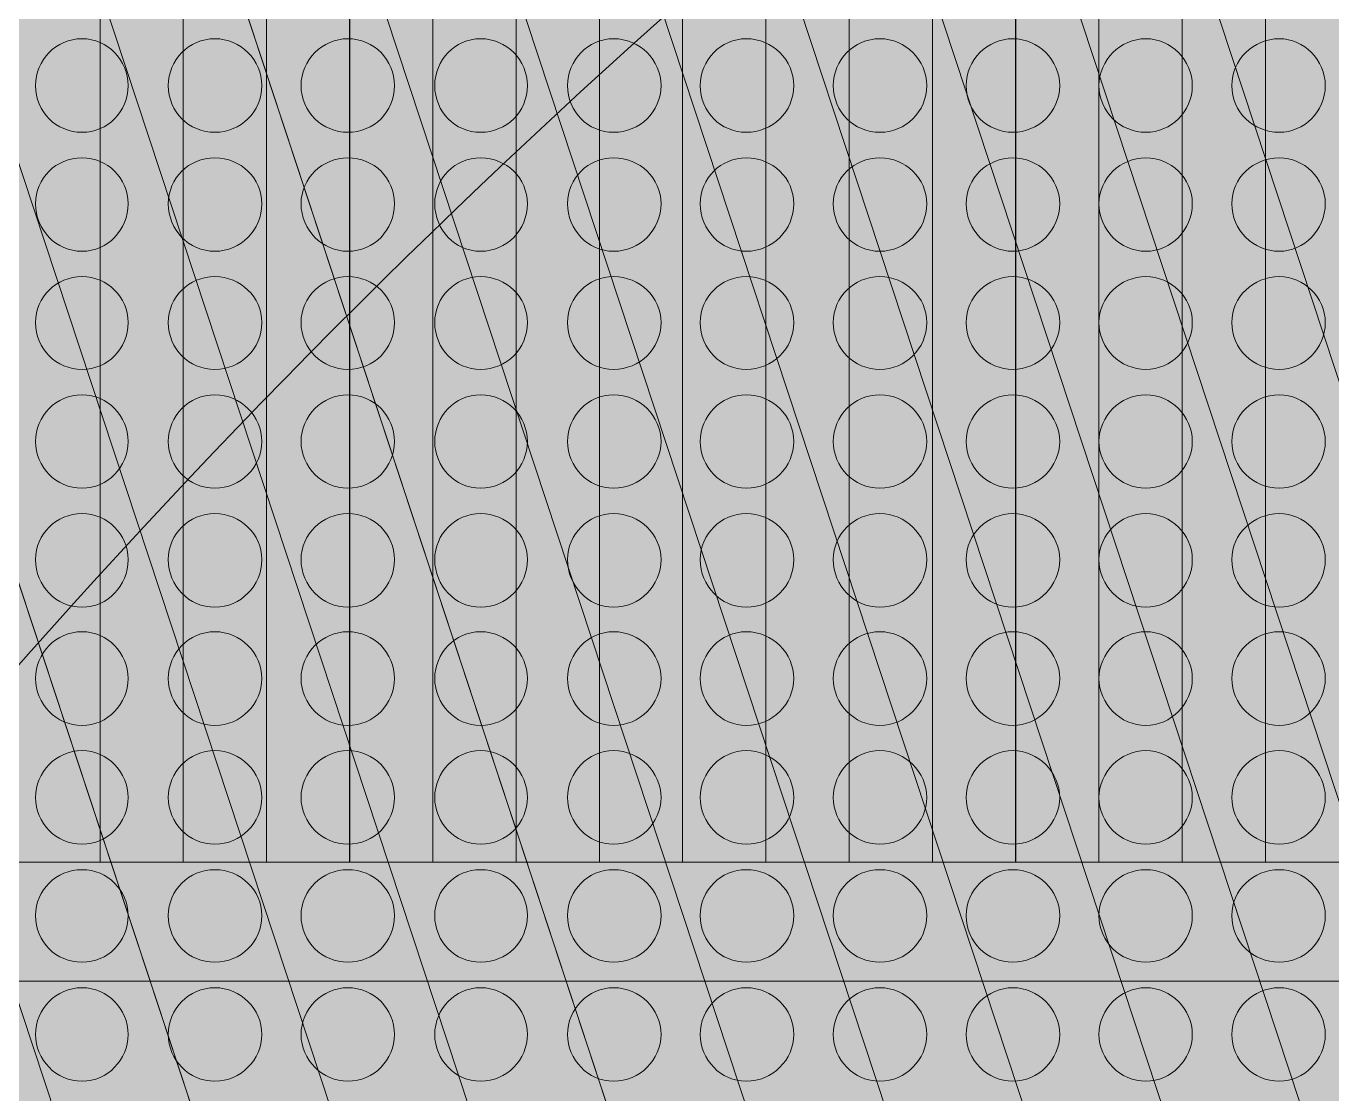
# Model space of a CAD drawing. Header units: inches. Extents: x 243 to 900, y -519 to -86.
# Drawn here: x 592.85 to 617.15, y -314.69 to -294.82 of the extents above; entities that cross this region are included whole.
import ezdxf

# ---------------------------------------------------------------- set-up
doc = ezdxf.new("R2010")
doc.units = ezdxf.units.IN
doc.header["$MEASUREMENT"] = 0
doc.layers.add('Layer 1', color=7, linetype='Continuous')

# ---------------------------------------------------------------- blocks, each defined once
blk = doc.blocks.new('block 3')
at = {"layer": 'Layer 1', "lineweight": 0}
blk.add_open_spline([(898.138, -484.267), (898.138, -494.991), (889.368, -503.763), (878.645, -503.763), (878.645, -503.763), (266.12, -503.763), (266.12, -503.763), (255.397, -503.763), (246.624, -494.991), (246.624, -484.267), (246.624, -484.267), (246.624, -108.507), (246.624, -108.507), (246.624, -97.783), (255.397, -89.011), (266.12, -89.011), (266.12, -89.011), (878.645, -89.011), (878.645, -89.011), (889.368, -89.011), (898.138, -97.783), (898.138, -108.507), (898.138, -108.507), (898.138, -484.267), (898.138, -484.267)], degree=3, knots=[0, 0, 0, 0, 1, 1, 1, 2, 2, 2, 3, 3, 3, 4, 4, 4, 5, 5, 5, 6, 6, 6, 7, 7, 7, 8, 8, 8, 8], dxfattribs=at)
blk = doc.blocks.new('block 2')
at = {"layer": 'Layer 1'}
blk.add_blockref('block 3', (0, 0), dxfattribs=at)
blk = doc.blocks.new('block 220')
at = {"layer": 'Layer 1', "lineweight": 0}
for points in [[(594.753, -295.926), (594.753, -296.412), (594.37, -296.794), (593.897, -296.794), (593.41, -296.794), (593.03, -296.412), (593.03, -295.926), (593.03, -295.452), (593.41, -295.054), (593.897, -295.054), (594.37, -295.054), (594.753, -295.452), (594.753, -295.926)], [(597.241, -295.926), (597.241, -296.412), (596.844, -296.794), (596.369, -296.794), (595.88, -296.794), (595.501, -296.412), (595.501, -295.926), (595.501, -295.452), (595.88, -295.054), (596.369, -295.054), (596.844, -295.054), (597.241, -295.452), (597.241, -295.926)], [(599.71, -295.926), (599.71, -296.412), (599.33, -296.794), (598.841, -296.794), (598.367, -296.794), (597.971, -296.412), (597.971, -295.926), (597.971, -295.452), (598.367, -295.054), (598.841, -295.054), (599.33, -295.054), (599.71, -295.452), (599.71, -295.926)], [(602.182, -295.926), (602.182, -296.412), (601.799, -296.794), (601.31, -296.794), (600.839, -296.794), (600.459, -296.412), (600.459, -295.926), (600.459, -295.452), (600.839, -295.054), (601.31, -295.054), (601.799, -295.054), (602.182, -295.452), (602.182, -295.926)], [(604.67, -295.926), (604.67, -296.412), (604.274, -296.794), (603.785, -296.794), (603.314, -296.794), (602.931, -296.412), (602.931, -295.926), (602.931, -295.452), (603.314, -295.054), (603.785, -295.054), (604.274, -295.054), (604.67, -295.452), (604.67, -295.926)], [(607.14, -295.926), (607.14, -296.412), (606.746, -296.794), (606.257, -296.794), (605.781, -296.794), (605.4, -296.412), (605.4, -295.926), (605.4, -295.452), (605.781, -295.054), (606.257, -295.054), (606.746, -295.054), (607.14, -295.452), (607.14, -295.926)], [(609.614, -295.926), (609.614, -296.412), (609.218, -296.794), (608.744, -296.794), (608.258, -296.794), (607.875, -296.412), (607.875, -295.926), (607.875, -295.452), (608.258, -295.054), (608.744, -295.054), (609.218, -295.054), (609.614, -295.452), (609.614, -295.926)], [(612.089, -295.926), (612.089, -296.412), (611.69, -296.794), (611.214, -296.794), (610.743, -296.794), (610.347, -296.412), (610.347, -295.926), (610.347, -295.452), (610.743, -295.054), (611.214, -295.054), (611.69, -295.054), (612.089, -295.452), (612.089, -295.926)], [(614.556, -295.926), (614.556, -296.412), (614.159, -296.794), (613.691, -296.794), (613.215, -296.794), (612.819, -296.412), (612.819, -295.926), (612.819, -295.452), (613.215, -295.054), (613.691, -295.054), (614.159, -295.054), (614.556, -295.452), (614.556, -295.926)], [(617.03, -295.926), (617.03, -296.412), (616.634, -296.794), (616.176, -296.794), (615.687, -296.794), (615.291, -296.412), (615.291, -295.926), (615.291, -295.452), (615.687, -295.054), (616.176, -295.054), (616.634, -295.054), (617.03, -295.452), (617.03, -295.926)]]:
    blk.add_open_spline(points, degree=3, knots=[0, 0, 0, 0, 1, 1, 1, 2, 2, 2, 3, 3, 3, 4, 4, 4, 4], dxfattribs=at)
blk = doc.blocks.new('block 221')
at = {"layer": 'Layer 1', "lineweight": 0}
for points in [[(594.753, -298.123), (594.753, -298.612), (594.37, -299.008), (593.897, -299.008), (593.41, -299.008), (593.03, -298.612), (593.03, -298.123), (593.03, -297.649), (593.41, -297.27), (593.897, -297.27), (594.37, -297.27), (594.753, -297.649), (594.753, -298.123)], [(597.241, -298.123), (597.241, -298.612), (596.844, -299.008), (596.369, -299.008), (595.88, -299.008), (595.501, -298.612), (595.501, -298.123), (595.501, -297.649), (595.88, -297.27), (596.369, -297.27), (596.844, -297.27), (597.241, -297.649), (597.241, -298.123)], [(599.71, -298.123), (599.71, -298.612), (599.33, -299.008), (598.841, -299.008), (598.367, -299.008), (597.971, -298.612), (597.971, -298.123), (597.971, -297.649), (598.367, -297.27), (598.841, -297.27), (599.33, -297.27), (599.71, -297.649), (599.71, -298.123)], [(602.182, -298.123), (602.182, -298.612), (601.799, -299.008), (601.31, -299.008), (600.839, -299.008), (600.459, -298.612), (600.459, -298.123), (600.459, -297.649), (600.839, -297.27), (601.31, -297.27), (601.799, -297.27), (602.182, -297.649), (602.182, -298.123)], [(604.67, -298.123), (604.67, -298.612), (604.274, -299.008), (603.785, -299.008), (603.314, -299.008), (602.931, -298.612), (602.931, -298.123), (602.931, -297.649), (603.314, -297.27), (603.785, -297.27), (604.274, -297.27), (604.67, -297.649), (604.67, -298.123)], [(607.14, -298.123), (607.14, -298.612), (606.746, -299.008), (606.257, -299.008), (605.781, -299.008), (605.4, -298.612), (605.4, -298.123), (605.4, -297.649), (605.781, -297.27), (606.257, -297.27), (606.746, -297.27), (607.14, -297.649), (607.14, -298.123)], [(609.614, -298.123), (609.614, -298.612), (609.218, -299.008), (608.744, -299.008), (608.258, -299.008), (607.875, -298.612), (607.875, -298.123), (607.875, -297.649), (608.258, -297.27), (608.744, -297.27), (609.218, -297.27), (609.614, -297.649), (609.614, -298.123)], [(612.089, -298.123), (612.089, -298.612), (611.69, -299.008), (611.214, -299.008), (610.743, -299.008), (610.347, -298.612), (610.347, -298.123), (610.347, -297.649), (610.743, -297.27), (611.214, -297.27), (611.69, -297.27), (612.089, -297.649), (612.089, -298.123)], [(614.556, -298.123), (614.556, -298.612), (614.159, -299.008), (613.691, -299.008), (613.215, -299.008), (612.819, -298.612), (612.819, -298.123), (612.819, -297.649), (613.215, -297.27), (613.691, -297.27), (614.159, -297.27), (614.556, -297.649), (614.556, -298.123)], [(617.03, -298.123), (617.03, -298.612), (616.634, -299.008), (616.176, -299.008), (615.687, -299.008), (615.291, -298.612), (615.291, -298.123), (615.291, -297.649), (615.687, -297.27), (616.176, -297.27), (616.634, -297.27), (617.03, -297.649), (617.03, -298.123)]]:
    blk.add_open_spline(points, degree=3, knots=[0, 0, 0, 0, 1, 1, 1, 2, 2, 2, 3, 3, 3, 4, 4, 4, 4], dxfattribs=at)
blk = doc.blocks.new('block 222')
at = {"layer": 'Layer 1', "lineweight": 0}
for points in [[(594.753, -300.334), (594.753, -300.823), (594.37, -301.205), (593.897, -301.205), (593.41, -301.205), (593.03, -300.823), (593.03, -300.334), (593.03, -299.861), (593.41, -299.48), (593.897, -299.48), (594.37, -299.48), (594.753, -299.861), (594.753, -300.334)], [(597.241, -300.334), (597.241, -300.823), (596.844, -301.205), (596.369, -301.205), (595.88, -301.205), (595.501, -300.823), (595.501, -300.334), (595.501, -299.861), (595.88, -299.48), (596.369, -299.48), (596.844, -299.48), (597.241, -299.861), (597.241, -300.334)], [(599.71, -300.334), (599.71, -300.823), (599.33, -301.205), (598.841, -301.205), (598.367, -301.205), (597.971, -300.823), (597.971, -300.334), (597.971, -299.861), (598.367, -299.48), (598.841, -299.48), (599.33, -299.48), (599.71, -299.861), (599.71, -300.334)], [(602.182, -300.334), (602.182, -300.823), (601.799, -301.205), (601.31, -301.205), (600.839, -301.205), (600.459, -300.823), (600.459, -300.334), (600.459, -299.861), (600.839, -299.48), (601.31, -299.48), (601.799, -299.48), (602.182, -299.861), (602.182, -300.334)], [(604.67, -300.334), (604.67, -300.823), (604.274, -301.205), (603.785, -301.205), (603.314, -301.205), (602.931, -300.823), (602.931, -300.334), (602.931, -299.861), (603.314, -299.48), (603.785, -299.48), (604.274, -299.48), (604.67, -299.861), (604.67, -300.334)], [(607.14, -300.334), (607.14, -300.823), (606.746, -301.205), (606.257, -301.205), (605.781, -301.205), (605.4, -300.823), (605.4, -300.334), (605.4, -299.861), (605.781, -299.48), (606.257, -299.48), (606.746, -299.48), (607.14, -299.861), (607.14, -300.334)], [(609.614, -300.334), (609.614, -300.823), (609.218, -301.205), (608.744, -301.205), (608.258, -301.205), (607.875, -300.823), (607.875, -300.334), (607.875, -299.861), (608.258, -299.48), (608.744, -299.48), (609.218, -299.48), (609.614, -299.861), (609.614, -300.334)], [(612.089, -300.334), (612.089, -300.823), (611.69, -301.205), (611.214, -301.205), (610.743, -301.205), (610.347, -300.823), (610.347, -300.334), (610.347, -299.861), (610.743, -299.48), (611.214, -299.48), (611.69, -299.48), (612.089, -299.861), (612.089, -300.334)], [(614.556, -300.334), (614.556, -300.823), (614.159, -301.205), (613.691, -301.205), (613.215, -301.205), (612.819, -300.823), (612.819, -300.334), (612.819, -299.861), (613.215, -299.48), (613.691, -299.48), (614.159, -299.48), (614.556, -299.861), (614.556, -300.334)], [(617.03, -300.334), (617.03, -300.823), (616.634, -301.205), (616.176, -301.205), (615.687, -301.205), (615.291, -300.823), (615.291, -300.334), (615.291, -299.861), (615.687, -299.48), (616.176, -299.48), (616.634, -299.48), (617.03, -299.861), (617.03, -300.334)]]:
    blk.add_open_spline(points, degree=3, knots=[0, 0, 0, 0, 1, 1, 1, 2, 2, 2, 3, 3, 3, 4, 4, 4, 4], dxfattribs=at)
blk = doc.blocks.new('block 223')
at = {"layer": 'Layer 1', "lineweight": 0}
for points in [[(594.753, -302.548), (594.753, -303.02), (594.37, -303.417), (593.897, -303.417), (593.41, -303.417), (593.03, -303.02), (593.03, -302.548), (593.03, -302.073), (593.41, -301.679), (593.897, -301.679), (594.37, -301.679), (594.753, -302.073), (594.753, -302.548)], [(597.241, -302.548), (597.241, -303.02), (596.844, -303.417), (596.369, -303.417), (595.88, -303.417), (595.501, -303.02), (595.501, -302.548), (595.501, -302.073), (595.88, -301.679), (596.369, -301.679), (596.844, -301.679), (597.241, -302.073), (597.241, -302.548)], [(599.71, -302.548), (599.71, -303.02), (599.33, -303.417), (598.841, -303.417), (598.367, -303.417), (597.971, -303.02), (597.971, -302.548), (597.971, -302.073), (598.367, -301.679), (598.841, -301.679), (599.33, -301.679), (599.71, -302.073), (599.71, -302.548)], [(602.182, -302.548), (602.182, -303.02), (601.799, -303.417), (601.31, -303.417), (600.839, -303.417), (600.459, -303.02), (600.459, -302.548), (600.459, -302.073), (600.839, -301.679), (601.31, -301.679), (601.799, -301.679), (602.182, -302.073), (602.182, -302.548)], [(604.67, -302.548), (604.67, -303.02), (604.274, -303.417), (603.785, -303.417), (603.314, -303.417), (602.931, -303.02), (602.931, -302.548), (602.931, -302.073), (603.314, -301.679), (603.785, -301.679), (604.274, -301.679), (604.67, -302.073), (604.67, -302.548)], [(607.14, -302.548), (607.14, -303.02), (606.746, -303.417), (606.257, -303.417), (605.781, -303.417), (605.4, -303.02), (605.4, -302.548), (605.4, -302.073), (605.781, -301.679), (606.257, -301.679), (606.746, -301.679), (607.14, -302.073), (607.14, -302.548)], [(609.614, -302.548), (609.614, -303.02), (609.218, -303.417), (608.744, -303.417), (608.258, -303.417), (607.875, -303.02), (607.875, -302.548), (607.875, -302.073), (608.258, -301.679), (608.744, -301.679), (609.218, -301.679), (609.614, -302.073), (609.614, -302.548)], [(612.089, -302.548), (612.089, -303.02), (611.69, -303.417), (611.214, -303.417), (610.743, -303.417), (610.347, -303.02), (610.347, -302.548), (610.347, -302.073), (610.743, -301.679), (611.214, -301.679), (611.69, -301.679), (612.089, -302.073), (612.089, -302.548)], [(614.556, -302.548), (614.556, -303.02), (614.159, -303.417), (613.691, -303.417), (613.215, -303.417), (612.819, -303.02), (612.819, -302.548), (612.819, -302.073), (613.215, -301.679), (613.691, -301.679), (614.159, -301.679), (614.556, -302.073), (614.556, -302.548)], [(617.03, -302.548), (617.03, -303.02), (616.634, -303.417), (616.176, -303.417), (615.687, -303.417), (615.291, -303.02), (615.291, -302.548), (615.291, -302.073), (615.687, -301.679), (616.176, -301.679), (616.634, -301.679), (617.03, -302.073), (617.03, -302.548)]]:
    blk.add_open_spline(points, degree=3, knots=[0, 0, 0, 0, 1, 1, 1, 2, 2, 2, 3, 3, 3, 4, 4, 4, 4], dxfattribs=at)
blk = doc.blocks.new('block 224')
at = {"layer": 'Layer 1', "lineweight": 0}
for points in [[(594.753, -304.744), (594.753, -305.233), (594.37, -305.63), (593.897, -305.63), (593.41, -305.63), (593.03, -305.233), (593.03, -304.744), (593.03, -304.271), (593.41, -303.89), (593.897, -303.89), (594.37, -303.89), (594.753, -304.271), (594.753, -304.744)], [(597.241, -304.744), (597.241, -305.233), (596.844, -305.63), (596.369, -305.63), (595.88, -305.63), (595.501, -305.233), (595.501, -304.744), (595.501, -304.271), (595.88, -303.89), (596.369, -303.89), (596.844, -303.89), (597.241, -304.271), (597.241, -304.744)], [(599.71, -304.744), (599.71, -305.233), (599.33, -305.63), (598.841, -305.63), (598.367, -305.63), (597.971, -305.233), (597.971, -304.744), (597.971, -304.271), (598.367, -303.89), (598.841, -303.89), (599.33, -303.89), (599.71, -304.271), (599.71, -304.744)], [(602.182, -304.744), (602.182, -305.233), (601.799, -305.63), (601.31, -305.63), (600.839, -305.63), (600.459, -305.233), (600.459, -304.744), (600.459, -304.271), (600.839, -303.89), (601.31, -303.89), (601.799, -303.89), (602.182, -304.271), (602.182, -304.744)], [(604.67, -304.744), (604.67, -305.233), (604.274, -305.63), (603.785, -305.63), (603.314, -305.63), (602.931, -305.233), (602.931, -304.744), (602.931, -304.271), (603.314, -303.89), (603.785, -303.89), (604.274, -303.89), (604.67, -304.271), (604.67, -304.744)], [(607.14, -304.744), (607.14, -305.233), (606.746, -305.63), (606.257, -305.63), (605.781, -305.63), (605.4, -305.233), (605.4, -304.744), (605.4, -304.271), (605.781, -303.89), (606.257, -303.89), (606.746, -303.89), (607.14, -304.271), (607.14, -304.744)], [(609.614, -304.744), (609.614, -305.233), (609.218, -305.63), (608.744, -305.63), (608.258, -305.63), (607.875, -305.233), (607.875, -304.744), (607.875, -304.271), (608.258, -303.89), (608.744, -303.89), (609.218, -303.89), (609.614, -304.271), (609.614, -304.744)], [(612.089, -304.744), (612.089, -305.233), (611.69, -305.63), (611.214, -305.63), (610.743, -305.63), (610.347, -305.233), (610.347, -304.744), (610.347, -304.271), (610.743, -303.89), (611.214, -303.89), (611.69, -303.89), (612.089, -304.271), (612.089, -304.744)], [(614.556, -304.744), (614.556, -305.233), (614.159, -305.63), (613.691, -305.63), (613.215, -305.63), (612.819, -305.233), (612.819, -304.744), (612.819, -304.271), (613.215, -303.89), (613.691, -303.89), (614.159, -303.89), (614.556, -304.271), (614.556, -304.744)], [(617.03, -304.744), (617.03, -305.233), (616.634, -305.63), (616.176, -305.63), (615.687, -305.63), (615.291, -305.233), (615.291, -304.744), (615.291, -304.271), (615.687, -303.89), (616.176, -303.89), (616.634, -303.89), (617.03, -304.271), (617.03, -304.744)]]:
    blk.add_open_spline(points, degree=3, knots=[0, 0, 0, 0, 1, 1, 1, 2, 2, 2, 3, 3, 3, 4, 4, 4, 4], dxfattribs=at)
blk = doc.blocks.new('block 225')
at = {"layer": 'Layer 1', "lineweight": 0}
for points in [[(594.753, -306.956), (594.753, -307.43), (594.37, -307.83), (593.897, -307.83), (593.41, -307.83), (593.03, -307.43), (593.03, -306.956), (593.03, -306.484), (593.41, -306.087), (593.897, -306.087), (594.37, -306.087), (594.753, -306.484), (594.753, -306.956)], [(597.241, -306.956), (597.241, -307.43), (596.844, -307.83), (596.369, -307.83), (595.88, -307.83), (595.501, -307.43), (595.501, -306.956), (595.501, -306.484), (595.88, -306.087), (596.369, -306.087), (596.844, -306.087), (597.241, -306.484), (597.241, -306.956)], [(599.71, -306.956), (599.71, -307.43), (599.33, -307.83), (598.841, -307.83), (598.367, -307.83), (597.971, -307.43), (597.971, -306.956), (597.971, -306.484), (598.367, -306.087), (598.841, -306.087), (599.33, -306.087), (599.71, -306.484), (599.71, -306.956)], [(602.182, -306.956), (602.182, -307.43), (601.799, -307.83), (601.31, -307.83), (600.839, -307.83), (600.459, -307.43), (600.459, -306.956), (600.459, -306.484), (600.839, -306.087), (601.31, -306.087), (601.799, -306.087), (602.182, -306.484), (602.182, -306.956)], [(604.67, -306.956), (604.67, -307.43), (604.274, -307.83), (603.785, -307.83), (603.314, -307.83), (602.931, -307.43), (602.931, -306.956), (602.931, -306.484), (603.314, -306.087), (603.785, -306.087), (604.274, -306.087), (604.67, -306.484), (604.67, -306.956)], [(607.14, -306.956), (607.14, -307.43), (606.746, -307.83), (606.257, -307.83), (605.781, -307.83), (605.4, -307.43), (605.4, -306.956), (605.4, -306.484), (605.781, -306.087), (606.257, -306.087), (606.746, -306.087), (607.14, -306.484), (607.14, -306.956)], [(609.614, -306.956), (609.614, -307.43), (609.218, -307.83), (608.744, -307.83), (608.258, -307.83), (607.875, -307.43), (607.875, -306.956), (607.875, -306.484), (608.258, -306.087), (608.744, -306.087), (609.218, -306.087), (609.614, -306.484), (609.614, -306.956)], [(612.089, -306.956), (612.089, -307.43), (611.69, -307.83), (611.214, -307.83), (610.743, -307.83), (610.347, -307.43), (610.347, -306.956), (610.347, -306.484), (610.743, -306.087), (611.214, -306.087), (611.69, -306.087), (612.089, -306.484), (612.089, -306.956)], [(614.556, -306.956), (614.556, -307.43), (614.159, -307.83), (613.691, -307.83), (613.215, -307.83), (612.819, -307.43), (612.819, -306.956), (612.819, -306.484), (613.215, -306.087), (613.691, -306.087), (614.159, -306.087), (614.556, -306.484), (614.556, -306.956)], [(617.03, -306.956), (617.03, -307.43), (616.634, -307.83), (616.176, -307.83), (615.687, -307.83), (615.291, -307.43), (615.291, -306.956), (615.291, -306.484), (615.687, -306.087), (616.176, -306.087), (616.634, -306.087), (617.03, -306.484), (617.03, -306.956)]]:
    blk.add_open_spline(points, degree=3, knots=[0, 0, 0, 0, 1, 1, 1, 2, 2, 2, 3, 3, 3, 4, 4, 4, 4], dxfattribs=at)
blk = doc.blocks.new('block 226')
at = {"layer": 'Layer 1', "lineweight": 0}
for points in [[(594.753, -309.173), (594.753, -309.643), (594.37, -310.04), (593.897, -310.04), (593.41, -310.04), (593.03, -309.643), (593.03, -309.173), (593.03, -308.695), (593.41, -308.299), (593.897, -308.299), (594.37, -308.299), (594.753, -308.695), (594.753, -309.173)], [(597.241, -309.173), (597.241, -309.643), (596.844, -310.04), (596.369, -310.04), (595.88, -310.04), (595.501, -309.643), (595.501, -309.173), (595.501, -308.695), (595.88, -308.299), (596.369, -308.299), (596.844, -308.299), (597.241, -308.695), (597.241, -309.173)], [(599.71, -309.173), (599.71, -309.643), (599.33, -310.04), (598.841, -310.04), (598.367, -310.04), (597.971, -309.643), (597.971, -309.173), (597.971, -308.695), (598.367, -308.299), (598.841, -308.299), (599.33, -308.299), (599.71, -308.695), (599.71, -309.173)], [(602.182, -309.173), (602.182, -309.643), (601.799, -310.04), (601.31, -310.04), (600.839, -310.04), (600.459, -309.643), (600.459, -309.173), (600.459, -308.695), (600.839, -308.299), (601.31, -308.299), (601.799, -308.299), (602.182, -308.695), (602.182, -309.173)], [(604.67, -309.173), (604.67, -309.643), (604.274, -310.04), (603.785, -310.04), (603.314, -310.04), (602.931, -309.643), (602.931, -309.173), (602.931, -308.695), (603.314, -308.299), (603.785, -308.299), (604.274, -308.299), (604.67, -308.695), (604.67, -309.173)], [(607.14, -309.173), (607.14, -309.643), (606.746, -310.04), (606.257, -310.04), (605.781, -310.04), (605.4, -309.643), (605.4, -309.173), (605.4, -308.695), (605.781, -308.299), (606.257, -308.299), (606.746, -308.299), (607.14, -308.695), (607.14, -309.173)], [(609.614, -309.173), (609.614, -309.643), (609.218, -310.04), (608.744, -310.04), (608.258, -310.04), (607.875, -309.643), (607.875, -309.173), (607.875, -308.695), (608.258, -308.299), (608.744, -308.299), (609.218, -308.299), (609.614, -308.695), (609.614, -309.173)], [(612.089, -309.173), (612.089, -309.643), (611.69, -310.04), (611.214, -310.04), (610.743, -310.04), (610.347, -309.643), (610.347, -309.173), (610.347, -308.695), (610.743, -308.299), (611.214, -308.299), (611.69, -308.299), (612.089, -308.695), (612.089, -309.173)], [(614.556, -309.173), (614.556, -309.643), (614.159, -310.04), (613.691, -310.04), (613.215, -310.04), (612.819, -309.643), (612.819, -309.173), (612.819, -308.695), (613.215, -308.299), (613.691, -308.299), (614.159, -308.299), (614.556, -308.695), (614.556, -309.173)], [(617.03, -309.173), (617.03, -309.643), (616.634, -310.04), (616.176, -310.04), (615.687, -310.04), (615.291, -309.643), (615.291, -309.173), (615.291, -308.695), (615.687, -308.299), (616.176, -308.299), (616.634, -308.299), (617.03, -308.695), (617.03, -309.173)]]:
    blk.add_open_spline(points, degree=3, knots=[0, 0, 0, 0, 1, 1, 1, 2, 2, 2, 3, 3, 3, 4, 4, 4, 4], dxfattribs=at)
blk = doc.blocks.new('block 227')
at = {"layer": 'Layer 1', "lineweight": 0}
for points in [[(594.753, -311.368), (594.753, -311.856), (594.37, -312.235), (593.897, -312.235), (593.41, -312.235), (593.03, -311.856), (593.03, -311.368), (593.03, -310.894), (593.41, -310.514), (593.897, -310.514), (594.37, -310.514), (594.753, -310.894), (594.753, -311.368)], [(597.241, -311.368), (597.241, -311.856), (596.844, -312.235), (596.369, -312.235), (595.88, -312.235), (595.501, -311.856), (595.501, -311.368), (595.501, -310.894), (595.88, -310.514), (596.369, -310.514), (596.844, -310.514), (597.241, -310.894), (597.241, -311.368)], [(599.71, -311.368), (599.71, -311.856), (599.33, -312.235), (598.841, -312.235), (598.367, -312.235), (597.971, -311.856), (597.971, -311.368), (597.971, -310.894), (598.367, -310.514), (598.841, -310.514), (599.33, -310.514), (599.71, -310.894), (599.71, -311.368)], [(602.182, -311.368), (602.182, -311.856), (601.799, -312.235), (601.31, -312.235), (600.839, -312.235), (600.459, -311.856), (600.459, -311.368), (600.459, -310.894), (600.839, -310.514), (601.31, -310.514), (601.799, -310.514), (602.182, -310.894), (602.182, -311.368)], [(604.67, -311.368), (604.67, -311.856), (604.274, -312.235), (603.785, -312.235), (603.314, -312.235), (602.931, -311.856), (602.931, -311.368), (602.931, -310.894), (603.314, -310.514), (603.785, -310.514), (604.274, -310.514), (604.67, -310.894), (604.67, -311.368)], [(607.14, -311.368), (607.14, -311.856), (606.746, -312.235), (606.257, -312.235), (605.781, -312.235), (605.4, -311.856), (605.4, -311.368), (605.4, -310.894), (605.781, -310.514), (606.257, -310.514), (606.746, -310.514), (607.14, -310.894), (607.14, -311.368)], [(609.614, -311.368), (609.614, -311.856), (609.218, -312.235), (608.744, -312.235), (608.258, -312.235), (607.875, -311.856), (607.875, -311.368), (607.875, -310.894), (608.258, -310.514), (608.744, -310.514), (609.218, -310.514), (609.614, -310.894), (609.614, -311.368)], [(612.089, -311.368), (612.089, -311.856), (611.69, -312.235), (611.214, -312.235), (610.743, -312.235), (610.347, -311.856), (610.347, -311.368), (610.347, -310.894), (610.743, -310.514), (611.214, -310.514), (611.69, -310.514), (612.089, -310.894), (612.089, -311.368)], [(614.556, -311.368), (614.556, -311.856), (614.159, -312.235), (613.691, -312.235), (613.215, -312.235), (612.819, -311.856), (612.819, -311.368), (612.819, -310.894), (613.215, -310.514), (613.691, -310.514), (614.159, -310.514), (614.556, -310.894), (614.556, -311.368)], [(617.03, -311.368), (617.03, -311.856), (616.634, -312.235), (616.176, -312.235), (615.687, -312.235), (615.291, -311.856), (615.291, -311.368), (615.291, -310.894), (615.687, -310.514), (616.176, -310.514), (616.634, -310.514), (617.03, -310.894), (617.03, -311.368)]]:
    blk.add_open_spline(points, degree=3, knots=[0, 0, 0, 0, 1, 1, 1, 2, 2, 2, 3, 3, 3, 4, 4, 4, 4], dxfattribs=at)
blk = doc.blocks.new('block 228')
at = {"layer": 'Layer 1', "lineweight": 0}
for points in [[(594.753, -313.579), (594.753, -314.052), (594.37, -314.448), (593.897, -314.448), (593.41, -314.448), (593.03, -314.052), (593.03, -313.579), (593.03, -313.105), (593.41, -312.71), (593.897, -312.71), (594.37, -312.71), (594.753, -313.105), (594.753, -313.579)], [(597.241, -313.579), (597.241, -314.052), (596.844, -314.448), (596.369, -314.448), (595.88, -314.448), (595.501, -314.052), (595.501, -313.579), (595.501, -313.105), (595.88, -312.71), (596.369, -312.71), (596.844, -312.71), (597.241, -313.105), (597.241, -313.579)], [(599.71, -313.579), (599.71, -314.052), (599.33, -314.448), (598.841, -314.448), (598.367, -314.448), (597.971, -314.052), (597.971, -313.579), (597.971, -313.105), (598.367, -312.71), (598.841, -312.71), (599.33, -312.71), (599.71, -313.105), (599.71, -313.579)], [(602.182, -313.579), (602.182, -314.052), (601.799, -314.448), (601.31, -314.448), (600.839, -314.448), (600.459, -314.052), (600.459, -313.579), (600.459, -313.105), (600.839, -312.71), (601.31, -312.71), (601.799, -312.71), (602.182, -313.105), (602.182, -313.579)], [(604.67, -313.579), (604.67, -314.052), (604.274, -314.448), (603.785, -314.448), (603.314, -314.448), (602.931, -314.052), (602.931, -313.579), (602.931, -313.105), (603.314, -312.71), (603.785, -312.71), (604.274, -312.71), (604.67, -313.105), (604.67, -313.579)], [(607.14, -313.579), (607.14, -314.052), (606.746, -314.448), (606.257, -314.448), (605.781, -314.448), (605.4, -314.052), (605.4, -313.579), (605.4, -313.105), (605.781, -312.71), (606.257, -312.71), (606.746, -312.71), (607.14, -313.105), (607.14, -313.579)], [(609.614, -313.579), (609.614, -314.052), (609.218, -314.448), (608.744, -314.448), (608.258, -314.448), (607.875, -314.052), (607.875, -313.579), (607.875, -313.105), (608.258, -312.71), (608.744, -312.71), (609.218, -312.71), (609.614, -313.105), (609.614, -313.579)], [(612.089, -313.579), (612.089, -314.052), (611.69, -314.448), (611.214, -314.448), (610.743, -314.448), (610.347, -314.052), (610.347, -313.579), (610.347, -313.105), (610.743, -312.71), (611.214, -312.71), (611.69, -312.71), (612.089, -313.105), (612.089, -313.579)], [(614.556, -313.579), (614.556, -314.052), (614.159, -314.448), (613.691, -314.448), (613.215, -314.448), (612.819, -314.052), (612.819, -313.579), (612.819, -313.105), (613.215, -312.71), (613.691, -312.71), (614.159, -312.71), (614.556, -313.105), (614.556, -313.579)], [(617.03, -313.579), (617.03, -314.052), (616.634, -314.448), (616.176, -314.448), (615.687, -314.448), (615.291, -314.052), (615.291, -313.579), (615.291, -313.105), (615.687, -312.71), (616.176, -312.71), (616.634, -312.71), (617.03, -313.105), (617.03, -313.579)]]:
    blk.add_open_spline(points, degree=3, knots=[0, 0, 0, 0, 1, 1, 1, 2, 2, 2, 3, 3, 3, 4, 4, 4, 4], dxfattribs=at)
blk = doc.blocks.new('block 217')
at = {"layer": 'Layer 1'}
for name in ['block 220', 'block 221', 'block 222', 'block 223', 'block 224', 'block 225', 'block 226', 'block 227', 'block 228']:
    blk.add_blockref(name, (0, 0), dxfattribs=at)
blk = doc.blocks.new('block 149')
at = {"layer": 'Layer 1'}
blk.add_blockref('block 217', (0, 0), dxfattribs=at)
blk = doc.blocks.new('block 4')
at = {"layer": 'Layer 1'}
blk.add_blockref('block 149', (0, 0), dxfattribs=at)
blk = doc.blocks.new('block 291')
at = {"layer": 'Layer 1', "true_color": 0x1773b9}
h = blk.add_hatch(color=152, dxfattribs=at)
h.dxf.hatch_style = 2
h.paths.add_polyline_path([(589.582, -209.716), (636.291, -351.157), (633.708, -351.157), (589.582, -217.531)])
at = {"layer": 'Layer 1', "true_color": 0x1272b9}
h = blk.add_hatch(color=152, dxfattribs=at)
h.dxf.hatch_style = 2
h.paths.add_polyline_path([(589.582, -217.531), (633.708, -351.156), (631.127, -351.156), (589.582, -225.348)])
at = {"layer": 'Layer 1', "true_color": 0x1171b8}
h = blk.add_hatch(color=152, dxfattribs=at)
h.dxf.hatch_style = 2
h.paths.add_polyline_path([(589.582, -225.348), (631.127, -351.156), (628.547, -351.156), (589.582, -233.164)])
at = {"layer": 'Layer 1', "true_color": 0x1470b7}
h = blk.add_hatch(color=152, dxfattribs=at)
h.dxf.hatch_style = 2
h.paths.add_polyline_path([(589.582, -233.164), (628.547, -351.156), (625.964, -351.156), (589.582, -240.981)])
at = {"layer": 'Layer 1', "true_color": 0x136fb7}
h = blk.add_hatch(color=152, dxfattribs=at)
h.dxf.hatch_style = 2
h.paths.add_polyline_path([(589.582, -240.981), (625.964, -351.157), (623.384, -351.157), (589.582, -248.798)])
at = {"layer": 'Layer 1', "true_color": 0x166eb6}
h = blk.add_hatch(color=152, dxfattribs=at)
h.dxf.hatch_style = 2
h.paths.add_polyline_path([(589.582, -248.799), (623.384, -351.157), (620.803, -351.157), (589.582, -256.615)])
at = {"layer": 'Layer 1', "true_color": 0x126db5}
h = blk.add_hatch(color=152, dxfattribs=at)
h.dxf.hatch_style = 2
h.paths.add_polyline_path([(589.582, -256.615), (620.803, -351.157), (618.22, -351.157), (589.582, -264.431)])
at = {"layer": 'Layer 1', "true_color": 0x116cb4}
h = blk.add_hatch(color=152, dxfattribs=at)
h.dxf.hatch_style = 2
h.paths.add_polyline_path([(589.582, -264.431), (618.22, -351.158), (615.64, -351.158), (589.582, -272.247)])
at = {"layer": 'Layer 1', "true_color": 0x106bb4}
h = blk.add_hatch(color=152, dxfattribs=at)
h.dxf.hatch_style = 2
h.paths.add_polyline_path([(589.582, -272.249), (615.64, -351.156), (613.059, -351.156), (589.582, -280.065)])
at = {"layer": 'Layer 1', "true_color": 0x136ab3}
h = blk.add_hatch(color=152, dxfattribs=at)
h.dxf.hatch_style = 2
h.paths.add_polyline_path([(589.582, -280.065), (613.059, -351.156), (610.476, -351.156), (589.582, -287.88)])
h = blk.add_hatch(color=152, dxfattribs=at)
h.dxf.hatch_style = 2
h.paths.add_polyline_path([(589.582, -287.88), (610.476, -351.157), (607.896, -351.157), (589.582, -295.697)])
at = {"layer": 'Layer 1', "true_color": 0x1169b0}
h = blk.add_hatch(color=144, dxfattribs=at)
h.dxf.hatch_style = 2
h.paths.add_polyline_path([(589.582, -295.698), (607.896, -351.157), (605.315, -351.157), (589.582, -303.515)])
at = {"layer": 'Layer 1', "true_color": 0x0e68b2}
h = blk.add_hatch(color=152, dxfattribs=at)
h.dxf.hatch_style = 2
h.paths.add_polyline_path([(589.582, -303.515), (605.315, -351.157), (602.732, -351.157), (589.582, -311.33)])
at = {"layer": 'Layer 1', "lineweight": 0}
for points in [[(589.582, -209.716), (636.291, -351.157), (633.708, -351.157), (589.582, -217.531), (589.582, -209.716)], [(589.582, -217.531), (633.708, -351.156), (631.127, -351.156), (589.582, -225.348), (589.582, -217.531)], [(589.582, -225.348), (631.127, -351.156), (628.547, -351.156), (589.582, -233.164), (589.582, -225.348)], [(589.582, -233.164), (628.547, -351.156), (625.964, -351.156), (589.582, -240.981), (589.582, -233.164)], [(589.582, -240.981), (625.964, -351.157), (623.384, -351.157), (589.582, -248.798), (589.582, -240.981)], [(589.582, -248.799), (623.384, -351.157), (620.803, -351.157), (589.582, -256.615), (589.582, -248.799)], [(589.582, -256.615), (620.803, -351.157), (618.22, -351.157), (589.582, -264.431), (589.582, -256.615)], [(589.582, -264.431), (618.22, -351.158), (615.64, -351.158), (589.582, -272.247), (589.582, -264.431)], [(589.582, -272.249), (615.64, -351.156), (613.059, -351.156), (589.582, -280.065), (589.582, -272.249)], [(589.582, -280.065), (613.059, -351.156), (610.476, -351.156), (589.582, -287.88), (589.582, -280.065)], [(589.582, -287.88), (610.476, -351.157), (607.896, -351.157), (589.582, -295.697), (589.582, -287.88)], [(589.582, -295.698), (607.896, -351.157), (605.315, -351.157), (589.582, -303.515), (589.582, -295.698)], [(589.582, -303.515), (605.315, -351.157), (602.732, -351.157), (589.582, -311.33), (589.582, -303.515)]]:
    blk.add_lwpolyline(points, dxfattribs=at)
blk.add_open_spline([(691.095, -319.02), (691.095, -319.02), (589.582, -319.02), (589.582, -319.02), (589.582, -319.02), (589.582, -351.156), (589.582, -351.156), (589.582, -351.156), (695.458, -351.156), (695.458, -351.156), (717.145, -351.156), (734.722, -333.577), (734.722, -311.891), (734.722, -311.891), (734.722, -302.64), (734.722, -302.64), (734.722, -293.508), (731.599, -285.112), (726.37, -278.443), (731.599, -271.777), (734.722, -263.378), (734.722, -254.249), (734.722, -254.249), (734.722, -244.998), (734.722, -244.998), (734.722, -223.309), (717.145, -205.731), (695.458, -205.731), (695.458, -205.731), (619.679, -205.731), (619.679, -205.731), (619.679, -205.731), (614.577, -205.731), (614.577, -205.731), (614.577, -205.731), (589.582, -205.731), (589.582, -205.731), (589.582, -205.731), (589.582, -312.591), (589.582, -312.591), (589.582, -312.591), (619.679, -312.591), (619.679, -312.591), (619.679, -312.591), (619.679, -237.403), (619.679, -237.403), (619.679, -237.403), (691.095, -237.403), (691.095, -237.403), (697.856, -237.403), (703.336, -242.883), (703.336, -249.642), (703.336, -256.404), (697.856, -261.887), (691.095, -261.887), (691.095, -261.887), (627.844, -261.887), (627.844, -261.887), (627.844, -261.887), (627.844, -294.535), (627.844, -294.535), (627.844, -294.535), (691.095, -294.535), (691.095, -294.535), (697.856, -294.535), (703.336, -300.013), (703.336, -306.776), (703.336, -313.538), (697.856, -319.02), (691.095, -319.02)], degree=3, knots=[0, 0, 0, 0, 1, 1, 1, 2, 2, 2, 3, 3, 3, 4, 4, 4, 5, 5, 5, 6, 6, 6, 7, 7, 7, 8, 8, 8, 9, 9, 9, 10, 10, 10, 11, 11, 11, 12, 12, 12, 13, 13, 13, 14, 14, 14, 15, 15, 15, 16, 16, 16, 17, 17, 17, 18, 18, 18, 19, 19, 19, 20, 20, 20, 21, 21, 21, 22, 22, 22, 23, 23, 23, 23], dxfattribs=at)
blk = doc.blocks.new('block 290')
at = {"layer": 'Layer 1'}
blk.add_blockref('block 291', (0, 0), dxfattribs=at)
blk = doc.blocks.new('block 289')
at = {"layer": 'Layer 1'}
blk.add_blockref('block 290', (0, 0), dxfattribs=at)
blk = doc.blocks.new('block 293')
at = {"layer": 'Layer 1', "true_color": 0x145fac}
h = blk.add_hatch(color=144, dxfattribs=at)
h.dxf.hatch_style = 2
h.paths.add_polyline_path([(592.68, -205.731), (594.23, -205.731), (594.23, -310.374), (592.68, -310.374)])
at = {"layer": 'Layer 1', "true_color": 0x1261ab}
h = blk.add_hatch(color=144, dxfattribs=at)
h.dxf.hatch_style = 2
h.paths.add_polyline_path([(594.23, -205.731), (595.779, -205.731), (595.779, -310.374), (594.23, -310.374)])
at = {"layer": 'Layer 1', "true_color": 0x0e61ad}
h = blk.add_hatch(color=144, dxfattribs=at)
h.dxf.hatch_style = 2
h.paths.add_polyline_path([(595.779, -205.731), (597.328, -205.731), (597.328, -310.374), (595.779, -310.374)])
at = {"layer": 'Layer 1', "true_color": 0x0f63ac}
h = blk.add_hatch(color=144, dxfattribs=at)
h.dxf.hatch_style = 2
h.paths.add_polyline_path([(597.328, -205.731), (598.878, -205.731), (598.878, -310.374), (597.328, -310.374)])
at = {"layer": 'Layer 1', "true_color": 0x1063af}
h = blk.add_hatch(color=144, dxfattribs=at)
h.dxf.hatch_style = 2
h.paths.add_polyline_path([(598.875, -205.731), (600.424, -205.731), (600.424, -310.374), (598.875, -310.374)])
at = {"layer": 'Layer 1', "true_color": 0x0a65af}
h = blk.add_hatch(color=144, dxfattribs=at)
h.dxf.hatch_style = 2
h.paths.add_polyline_path([(600.424, -205.731), (601.974, -205.731), (601.974, -310.374), (600.424, -310.374)])
at = {"layer": 'Layer 1', "true_color": 0x1365af}
h = blk.add_hatch(color=144, dxfattribs=at)
h.dxf.hatch_style = 2
h.paths.add_polyline_path([(601.974, -205.731), (603.523, -205.731), (603.523, -310.374), (601.974, -310.374)])
at = {"layer": 'Layer 1', "true_color": 0x1066b0}
h = blk.add_hatch(color=144, dxfattribs=at)
h.dxf.hatch_style = 2
h.paths.add_polyline_path([(603.523, -205.731), (605.072, -205.731), (605.072, -310.374), (603.523, -310.374)])
at = {"layer": 'Layer 1', "true_color": 0x0e68b2}
h = blk.add_hatch(color=152, dxfattribs=at)
h.dxf.hatch_style = 2
h.paths.add_polyline_path([(605.072, -205.731), (606.622, -205.731), (606.622, -310.374), (605.072, -310.374)])
at = {"layer": 'Layer 1', "true_color": 0x1169b0}
h = blk.add_hatch(color=144, dxfattribs=at)
h.dxf.hatch_style = 2
h.paths.add_polyline_path([(606.622, -205.731), (608.171, -205.731), (608.171, -310.374), (606.622, -310.374)])
at = {"layer": 'Layer 1', "true_color": 0x136ab3}
h = blk.add_hatch(color=152, dxfattribs=at)
h.dxf.hatch_style = 2
h.paths.add_polyline_path([(608.171, -205.731), (609.72, -205.731), (609.72, -310.374), (608.171, -310.374)])
h = blk.add_hatch(color=152, dxfattribs=at)
h.dxf.hatch_style = 2
h.paths.add_polyline_path([(609.72, -205.731), (611.269, -205.731), (611.269, -310.374), (609.72, -310.374)])
at = {"layer": 'Layer 1', "true_color": 0x106bb4}
h = blk.add_hatch(color=152, dxfattribs=at)
h.dxf.hatch_style = 2
h.paths.add_polyline_path([(611.267, -205.731), (612.816, -205.731), (612.816, -310.374), (611.267, -310.374)])
at = {"layer": 'Layer 1', "true_color": 0x116cb4}
h = blk.add_hatch(color=152, dxfattribs=at)
h.dxf.hatch_style = 2
h.paths.add_polyline_path([(612.816, -205.731), (614.365, -205.731), (614.365, -310.374), (612.816, -310.374)])
at = {"layer": 'Layer 1', "true_color": 0x126db5}
h = blk.add_hatch(color=152, dxfattribs=at)
h.dxf.hatch_style = 2
h.paths.add_polyline_path([(614.365, -205.731), (615.915, -205.731), (615.915, -310.374), (614.365, -310.374)])
at = {"layer": 'Layer 1', "true_color": 0x166eb6}
h = blk.add_hatch(color=152, dxfattribs=at)
h.dxf.hatch_style = 2
h.paths.add_polyline_path([(615.915, -205.731), (617.464, -205.731), (617.464, -310.374), (615.915, -310.374)])
at = {"layer": 'Layer 1', "lineweight": 0}
for points in [[(592.68, -205.731), (594.23, -205.731), (594.23, -310.374), (592.68, -310.374), (592.68, -205.731)], [(594.23, -205.731), (595.779, -205.731), (595.779, -310.374), (594.23, -310.374), (594.23, -205.731)], [(595.779, -205.731), (597.328, -205.731), (597.328, -310.374), (595.779, -310.374), (595.779, -205.731)], [(597.328, -205.731), (598.878, -205.731), (598.878, -310.374), (597.328, -310.374), (597.328, -205.731)], [(598.875, -205.731), (600.424, -205.731), (600.424, -310.374), (598.875, -310.374), (598.875, -205.731)], [(600.424, -205.731), (601.974, -205.731), (601.974, -310.374), (600.424, -310.374), (600.424, -205.731)], [(601.974, -205.731), (603.523, -205.731), (603.523, -310.374), (601.974, -310.374), (601.974, -205.731)], [(603.523, -205.731), (605.072, -205.731), (605.072, -310.374), (603.523, -310.374), (603.523, -205.731)], [(605.072, -205.731), (606.622, -205.731), (606.622, -310.374), (605.072, -310.374), (605.072, -205.731)], [(606.622, -205.731), (608.171, -205.731), (608.171, -310.374), (606.622, -310.374), (606.622, -205.731)], [(608.171, -205.731), (609.72, -205.731), (609.72, -310.374), (608.171, -310.374), (608.171, -205.731)], [(609.72, -205.731), (611.269, -205.731), (611.269, -310.374), (609.72, -310.374), (609.72, -205.731)], [(611.267, -205.731), (612.816, -205.731), (612.816, -310.374), (611.267, -310.374), (611.267, -205.731)], [(612.816, -205.731), (614.365, -205.731), (614.365, -310.374), (612.816, -310.374), (612.816, -205.731)], [(614.365, -205.731), (615.915, -205.731), (615.915, -310.374), (614.365, -310.374), (614.365, -205.731)], [(615.915, -205.731), (617.464, -205.731), (617.464, -310.374), (615.915, -310.374), (615.915, -205.731)]]:
    blk.add_lwpolyline(points, dxfattribs=at)
blk.add_open_spline([(619.679, -205.733), (619.679, -205.733), (614.577, -205.733), (614.577, -205.733), (614.577, -205.733), (589.585, -205.733), (589.585, -205.733), (589.585, -205.733), (589.585, -310.374), (589.585, -310.374), (598.246, -299.877), (608.385, -290.641), (619.679, -282.975), (619.679, -282.975), (619.679, -237.403), (619.679, -237.403), (619.679, -237.403), (691.095, -237.403), (691.095, -237.403), (697.853, -237.403), (703.336, -242.88), (703.336, -249.642), (703.336, -253.078), (701.917, -256.179), (699.638, -258.405), (699.688, -258.405), (699.738, -258.401), (699.786, -258.401), (711.517, -258.401), (722.912, -259.826), (733.817, -262.491), (734.388, -259.832), (734.722, -257.081), (734.722, -254.249), (734.722, -254.249), (734.722, -244.998), (734.722, -244.998), (734.722, -223.309), (717.145, -205.733), (695.458, -205.733), (695.458, -205.733), (619.679, -205.733), (619.679, -205.733)], degree=3, knots=[0, 0, 0, 0, 1, 1, 1, 2, 2, 2, 3, 3, 3, 4, 4, 4, 5, 5, 5, 6, 6, 6, 7, 7, 7, 8, 8, 8, 9, 9, 9, 10, 10, 10, 11, 11, 11, 12, 12, 12, 13, 13, 13, 14, 14, 14, 14], dxfattribs=at)
blk = doc.blocks.new('block 283')
at = {"layer": 'Layer 1'}
for name in ['block 289', 'block 293']:
    blk.add_blockref(name, (0, 0), dxfattribs=at)

msp = doc.modelspace()

# ---------------------------------------------------------------- linework, layer by layer
at = {"layer": 'Layer 1', "lineweight": 0}
msp.add_open_spline([(771.889, -89.011), (771.889, -89.011), (266.12, -89.011), (266.12, -89.011), (255.397, -89.011), (246.624, -97.783), (246.624, -108.507), (246.624, -108.507), (246.624, -499.044), (246.624, -499.044), (246.624, -509.767), (255.397, -518.54), (266.12, -518.54), (266.12, -518.54), (371.556, -518.54), (371.556, -518.54), (400.967, -304.591), (562.913, -132.915), (771.889, -89.011)], degree=3, knots=[0, 0, 0, 0, 1, 1, 1, 2, 2, 2, 3, 3, 3, 4, 4, 4, 5, 5, 5, 6, 6, 6, 6], dxfattribs=at)

# ---------------------------------------------------------------- block references
at = {"layer": 'Layer 1'}
for name in ['block 2', 'block 4', 'block 283']:
    msp.add_blockref(name, (0, 0), dxfattribs=at)

doc.saveas('drawing.dxf')
